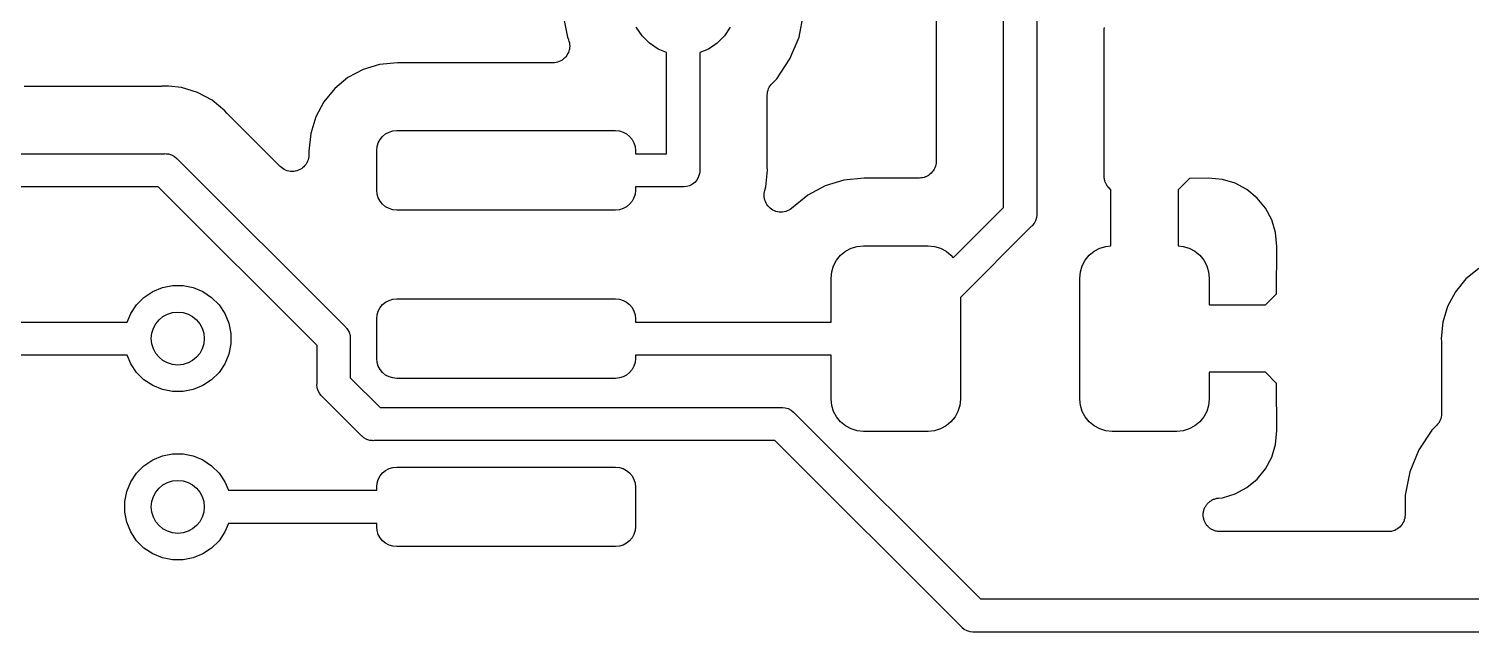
# Model space of a CAD drawing. Extents: x 4.65 to 8.46, y -5.31 to -3.29.
# Drawn here: x 5.3058 to 5.7339, y -4.0872 to -3.908 of the extents above; entities that cross this region are included whole.
import ezdxf

# ---------------------------------------------------------------- set-up
doc = ezdxf.new("R2010")
doc.units = 0
doc.header["$MEASUREMENT"] = 0
doc.layers.add('BLACK', color=7, linetype='CONTINUOUS')

msp = doc.modelspace()

# ---------------------------------------------------------------- linework, layer by layer
at = {"layer": 'BLACK', "linetype": 'CONTINUOUS'}
for p, q in [((5.57508, -3.85147), (5.57508, -3.94732)), ((5.59508, -3.96105), (5.59508, -3.85024)), ((5.60492, -3.85492), (5.60492, -3.96285)), ((5.46425, -3.90352), (5.46563, -3.91043)), ((5.53437, -3.91043), (5.53575, -3.90352)), ((5.48777, -3.91004), (5.48604, -3.90746)), ((5.51396, -3.90746), (5.51223, -3.91004)), ((5.62492, -3.90852), (5.62497, -3.90805)), ((5.62497, -3.90805), (5.62502, -3.90758)), ((5.46563, -3.91043), (5.46593, -3.91115)), ((5.46593, -3.91115), (5.46594, -3.91119)), ((5.46594, -3.91119), (5.46594, -3.91119)), ((5.46594, -3.91119), (5.46594, -3.9112)), ((5.46594, -3.9112), (5.46595, -3.91122)), ((5.46595, -3.91122), (5.46609, -3.91168)), ((5.46609, -3.91168), (5.46622, -3.91213)), ((5.46622, -3.91213), (5.46622, -3.91214)), ((5.46622, -3.91214), (5.46622, -3.91216)), ((5.46622, -3.91216), (5.46626, -3.91263)), ((5.48996, -3.91223), (5.48777, -3.91004)), ((5.49254, -3.91396), (5.48996, -3.91223)), ((5.51004, -3.91223), (5.50746, -3.91396)), ((5.51223, -3.91004), (5.51004, -3.91223)), ((5.53168, -3.91693), (5.53437, -3.91043)), ((5.62492, -3.90855), (5.62492, -3.90852)), ((5.62492, -3.90859), (5.62492, -3.90855)), ((5.62492, -3.90855), (5.62492, -3.90855)), ((5.62492, -3.90855), (5.62492, -3.90855)), ((5.62492, -3.9517), (5.62492, -3.90859)), ((5.46481, -3.91663), (5.46444, -3.91693)), ((5.46482, -3.91662), (5.46481, -3.91663)), ((5.46483, -3.91662), (5.46482, -3.91662)), ((5.46513, -3.91625), (5.46483, -3.91662)), ((5.46544, -3.91589), (5.46513, -3.91625)), ((5.46545, -3.91586), (5.46544, -3.91587)), ((5.46544, -3.91587), (5.46544, -3.91589)), ((5.46568, -3.91544), (5.46545, -3.91586)), ((5.46591, -3.91503), (5.46568, -3.91544)), ((5.46592, -3.91501), (5.46591, -3.91502)), ((5.46591, -3.91502), (5.46591, -3.91503)), ((5.46606, -3.91455), (5.46592, -3.91501)), ((5.4662, -3.9141), (5.46606, -3.91455)), ((5.46621, -3.91407), (5.4662, -3.91409)), ((5.4662, -3.91409), (5.4662, -3.9141)), ((5.46626, -3.9136), (5.46621, -3.91407)), ((5.46626, -3.91263), (5.46631, -3.9131)), ((5.46631, -3.91313), (5.46626, -3.9136)), ((5.46631, -3.9131), (5.46631, -3.91312)), ((5.46631, -3.91312), (5.46631, -3.91313)), ((5.49508, -3.91501), (5.49254, -3.91396)), ((5.49508, -3.94508), (5.49508, -3.91501)), ((5.50746, -3.91396), (5.50492, -3.91501)), ((5.50492, -3.91501), (5.50492, -3.94976)), ((5.40501, -3.92007), (5.40051, -3.92247)), ((5.40989, -3.91859), (5.40501, -3.92007)), ((5.41521, -3.91807), (5.40989, -3.91859)), ((5.46131, -3.91807), (5.41521, -3.91807)), ((5.46178, -3.91802), (5.46131, -3.91807)), ((5.46225, -3.91798), (5.46178, -3.91802)), ((5.46227, -3.91797), (5.46225, -3.91798)), ((5.46228, -3.91797), (5.46227, -3.91797)), ((5.46273, -3.91784), (5.46228, -3.91797)), ((5.46319, -3.9177), (5.46273, -3.91784)), ((5.4632, -3.91769), (5.46319, -3.9177)), ((5.46321, -3.91769), (5.4632, -3.91769)), ((5.46363, -3.91747), (5.46321, -3.91769)), ((5.46405, -3.91725), (5.46363, -3.91747)), ((5.46406, -3.91724), (5.46405, -3.91725)), ((5.46407, -3.91723), (5.46406, -3.91724)), ((5.46444, -3.91693), (5.46407, -3.91723)), ((5.52777, -3.92279), (5.53168, -3.91693)), ((5.34479, -3.92508), (5.30445, -3.92508)), ((5.345, -3.92506), (5.34479, -3.92508)), ((5.34521, -3.92506), (5.345, -3.92506)), ((5.34528, -3.92505), (5.34521, -3.92506)), ((5.34626, -3.92496), (5.34528, -3.92505)), ((5.34724, -3.92505), (5.34626, -3.92496)), ((5.35114, -3.92544), (5.34724, -3.92505)), ((5.34724, -3.92505), (5.34724, -3.92505)), ((5.40051, -3.92247), (5.39657, -3.92571)), ((5.52533, -3.92574), (5.52555, -3.92533)), ((5.52555, -3.92533), (5.52577, -3.92492)), ((5.52577, -3.92492), (5.52578, -3.9249)), ((5.52578, -3.9249), (5.5258, -3.92488)), ((5.5258, -3.92488), (5.52609, -3.92453)), ((5.52609, -3.92453), (5.52639, -3.92417)), ((5.52639, -3.92417), (5.52777, -3.92279)), ((5.35584, -3.92686), (5.35114, -3.92544)), ((5.36017, -3.92918), (5.35584, -3.92686)), ((5.36397, -3.93229), (5.36017, -3.92918)), ((5.39657, -3.92571), (5.39334, -3.92965)), ((5.52492, -3.92764), (5.52497, -3.92718)), ((5.52492, -3.92769), (5.52492, -3.92764)), ((5.52492, -3.92771), (5.52492, -3.92769)), ((5.52492, -3.92769), (5.52492, -3.92769)), ((5.52492, -3.92769), (5.52492, -3.92769)), ((5.52492, -3.94853), (5.52492, -3.92771)), ((5.52497, -3.92718), (5.52502, -3.92672)), ((5.52502, -3.92672), (5.52503, -3.92669)), ((5.52503, -3.92667), (5.52517, -3.92622)), ((5.52503, -3.92669), (5.52503, -3.92667)), ((5.52517, -3.92622), (5.52531, -3.92578)), ((5.52531, -3.92578), (5.52532, -3.92576)), ((5.52532, -3.92576), (5.52533, -3.92574)), ((5.36459, -3.93305), (5.36397, -3.93229)), ((5.36474, -3.9332), (5.36459, -3.93305)), ((5.36487, -3.93337), (5.36474, -3.9332)), ((5.36492, -3.93342), (5.36487, -3.93337)), ((5.3804, -3.9489), (5.36492, -3.93342)), ((5.39334, -3.92965), (5.39094, -3.93414)), ((5.39094, -3.93414), (5.38946, -3.93902)), ((5.41381, -3.9383), (5.41496, -3.93819)), ((5.41496, -3.93819), (5.47992, -3.93819)), ((5.47992, -3.93819), (5.48107, -3.9383)), ((5.38946, -3.93902), (5.38893, -3.94434)), ((5.40917, -3.94294), (5.4095, -3.94183)), ((5.4095, -3.94183), (5.41005, -3.94081)), ((5.41005, -3.94081), (5.41078, -3.93992)), ((5.41078, -3.93992), (5.41168, -3.93918)), ((5.41168, -3.93918), (5.4127, -3.93864)), ((5.4127, -3.93864), (5.41381, -3.9383)), ((5.48107, -3.9383), (5.48218, -3.93864)), ((5.48218, -3.93864), (5.4832, -3.93918)), ((5.4832, -3.93918), (5.4841, -3.93992)), ((5.4841, -3.93992), (5.48483, -3.94081)), ((5.48483, -3.94081), (5.48538, -3.94183)), ((5.48538, -3.94183), (5.48571, -3.94294)), ((5.29094, -3.94508), (5.34602, -3.94508)), ((5.34602, -3.94508), (5.34626, -3.94505)), ((5.34626, -3.94505), (5.3465, -3.94508)), ((5.3465, -3.94508), (5.3465, -3.94508)), ((5.3465, -3.94508), (5.34722, -3.94515)), ((5.34722, -3.94515), (5.34815, -3.94543)), ((5.34815, -3.94543), (5.34901, -3.94589)), ((5.34901, -3.94589), (5.34976, -3.9465)), ((5.34976, -3.9465), (5.34991, -3.94669)), ((5.34991, -3.94669), (5.39957, -3.99635)), ((5.38882, -3.9464), (5.38868, -3.94686)), ((5.38883, -3.94639), (5.38882, -3.9464)), ((5.38888, -3.94591), (5.38883, -3.94638)), ((5.38883, -3.94638), (5.38883, -3.94639)), ((5.38893, -3.94543), (5.38888, -3.94591)), ((5.38893, -3.94434), (5.38893, -3.94536)), ((5.38893, -3.94536), (5.38893, -3.94541)), ((5.38893, -3.94541), (5.38893, -3.94541)), ((5.38893, -3.94541), (5.38893, -3.94541)), ((5.38893, -3.94541), (5.38893, -3.94543)), ((5.40906, -3.94409), (5.40917, -3.94294)), ((5.40906, -3.95591), (5.40906, -3.94409)), ((5.48571, -3.94294), (5.48583, -3.94409)), ((5.48583, -3.94409), (5.48583, -3.94508)), ((5.48583, -3.94508), (5.49508, -3.94508)), ((5.38077, -3.9492), (5.3804, -3.9489)), ((5.38114, -3.9495), (5.38077, -3.9492)), ((5.38115, -3.94951), (5.38114, -3.9495)), ((5.38157, -3.94974), (5.38115, -3.94951)), ((5.38115, -3.94951), (5.38115, -3.94951)), ((5.382, -3.94997), (5.38157, -3.94974)), ((5.38201, -3.94997), (5.382, -3.94997)), ((5.38201, -3.94998), (5.38201, -3.94997)), ((5.38247, -3.95011), (5.38201, -3.94998)), ((5.38293, -3.95026), (5.38247, -3.95011)), ((5.38294, -3.95026), (5.38293, -3.95026)), ((5.38295, -3.95026), (5.38294, -3.95026)), ((5.38342, -3.95031), (5.38295, -3.95026)), ((5.3839, -3.95036), (5.38342, -3.95031)), ((5.38391, -3.95036), (5.3839, -3.95036)), ((5.38392, -3.95036), (5.38391, -3.95036)), ((5.38439, -3.95031), (5.38392, -3.95036)), ((5.38487, -3.95027), (5.38439, -3.95031)), ((5.38488, -3.95027), (5.38487, -3.95027)), ((5.38489, -3.95027), (5.38488, -3.95027)), ((5.38535, -3.95013), (5.38489, -3.95027)), ((5.38581, -3.95), (5.38535, -3.95013)), ((5.38582, -3.94999), (5.38581, -3.95)), ((5.38624, -3.94977), (5.38582, -3.94999)), ((5.38582, -3.94999), (5.38582, -3.94999)), ((5.38667, -3.94954), (5.38624, -3.94977)), ((5.38668, -3.94954), (5.38667, -3.94954)), ((5.38669, -3.94953), (5.38668, -3.94954)), ((5.38705, -3.94924), (5.38669, -3.94953)), ((5.38743, -3.94893), (5.38705, -3.94924)), ((5.38744, -3.94893), (5.38743, -3.94893)), ((5.38775, -3.94856), (5.38744, -3.94892)), ((5.38744, -3.94892), (5.38744, -3.94893)), ((5.38806, -3.94818), (5.38775, -3.94856)), ((5.38807, -3.94817), (5.38806, -3.94818)), ((5.38806, -3.94818), (5.38806, -3.94818)), ((5.3883, -3.94776), (5.38807, -3.94817)), ((5.38853, -3.94733), (5.3883, -3.94776)), ((5.38854, -3.94731), (5.38853, -3.94732)), ((5.38853, -3.94732), (5.38853, -3.94733)), ((5.38868, -3.94686), (5.38854, -3.94731)), ((5.50485, -3.95096), (5.50457, -3.95189)), ((5.5049, -3.95043), (5.50485, -3.95096)), ((5.50492, -3.95024), (5.5049, -3.95043)), ((5.50492, -3.94976), (5.50495, -3.95)), ((5.50495, -3.95), (5.50492, -3.95024)), ((5.50492, -3.95024), (5.50492, -3.95024)), ((5.52456, -3.95489), (5.52504, -3.95)), ((5.52494, -3.94874), (5.52492, -3.94853)), ((5.52494, -3.94895), (5.52494, -3.94874)), ((5.52495, -3.94902), (5.52494, -3.94895)), ((5.52504, -3.95), (5.52495, -3.94902)), ((5.57358, -3.95089), (5.57321, -3.95119)), ((5.57359, -3.95088), (5.57358, -3.95089)), ((5.5736, -3.95087), (5.57359, -3.95088)), ((5.5739, -3.9505), (5.5736, -3.95087)), ((5.5742, -3.95014), (5.5739, -3.9505)), ((5.57421, -3.95013), (5.5742, -3.95014)), ((5.57422, -3.95012), (5.57421, -3.95013)), ((5.57445, -3.9497), (5.57422, -3.95012)), ((5.57467, -3.94929), (5.57445, -3.9497)), ((5.57468, -3.94927), (5.57467, -3.94929)), ((5.57469, -3.94926), (5.57468, -3.94927)), ((5.57483, -3.94881), (5.57469, -3.94926)), ((5.57497, -3.94836), (5.57483, -3.94881)), ((5.57498, -3.94833), (5.57497, -3.94834)), ((5.57497, -3.94834), (5.57497, -3.94836)), ((5.57503, -3.94786), (5.57498, -3.94833)), ((5.57508, -3.94739), (5.57503, -3.94786)), ((5.57508, -3.94732), (5.57508, -3.94735)), ((5.57508, -3.94735), (5.57508, -3.94735)), ((5.57508, -3.94735), (5.57508, -3.94736)), ((5.57508, -3.94736), (5.57508, -3.94739)), ((5.34422, -3.95492), (5.29094, -3.95492)), ((5.39134, -4.00204), (5.34422, -3.95492)), ((5.49976, -3.95492), (5.48583, -3.95492)), ((5.48583, -3.95492), (5.48583, -3.95591)), ((5.5, -3.95495), (5.49976, -3.95492)), ((5.50024, -3.95492), (5.5, -3.95495)), ((5.50096, -3.95485), (5.50024, -3.95492)), ((5.50024, -3.95492), (5.50024, -3.95492)), ((5.50189, -3.95457), (5.50096, -3.95485)), ((5.50275, -3.95411), (5.50189, -3.95457)), ((5.5035, -3.9535), (5.50275, -3.95411)), ((5.50411, -3.95275), (5.5035, -3.9535)), ((5.50457, -3.95189), (5.50411, -3.95275)), ((5.52423, -3.95598), (5.52456, -3.95489)), ((5.54213, -3.9546), (5.537, -3.95735)), ((5.5477, -3.95291), (5.54213, -3.9546)), ((5.55374, -3.95232), (5.5477, -3.95291)), ((5.57008, -3.95232), (5.55374, -3.95232)), ((5.57055, -3.95227), (5.57008, -3.95232)), ((5.57102, -3.95223), (5.57055, -3.95227)), ((5.57103, -3.95223), (5.57102, -3.95223)), ((5.57105, -3.95222), (5.57103, -3.95223)), ((5.5715, -3.95209), (5.57105, -3.95222)), ((5.57195, -3.95196), (5.5715, -3.95209)), ((5.57197, -3.95195), (5.57195, -3.95196)), ((5.57198, -3.95194), (5.57197, -3.95195)), ((5.5724, -3.95172), (5.57198, -3.95194)), ((5.57282, -3.9515), (5.5724, -3.95172)), ((5.57283, -3.95149), (5.57282, -3.9515)), ((5.57285, -3.95148), (5.57283, -3.95149)), ((5.57321, -3.95119), (5.57285, -3.95148)), ((5.62497, -3.95216), (5.62492, -3.9517)), ((5.62501, -3.95262), (5.62497, -3.95216)), ((5.62501, -3.95265), (5.62501, -3.95262)), ((5.62502, -3.95267), (5.62501, -3.95265)), ((5.62515, -3.95311), (5.62502, -3.95267)), ((5.62528, -3.95356), (5.62515, -3.95311)), ((5.62529, -3.95358), (5.62528, -3.95356)), ((5.6253, -3.95361), (5.62529, -3.95358)), ((5.62552, -3.95402), (5.6253, -3.95361)), ((5.62573, -3.95443), (5.62552, -3.95402)), ((5.62574, -3.95445), (5.62573, -3.95443)), ((5.62576, -3.95447), (5.62574, -3.95445)), ((5.62605, -3.95483), (5.62576, -3.95447)), ((5.62634, -3.95519), (5.62605, -3.95483)), ((5.62637, -3.95523), (5.62634, -3.95519)), ((5.62639, -3.95524), (5.62637, -3.95523)), ((5.62637, -3.95523), (5.62637, -3.95523)), ((5.62637, -3.95523), (5.62637, -3.95523)), ((5.62691, -3.95576), (5.62639, -3.95524)), ((5.65026, -3.95241), (5.64691, -3.95576)), ((5.65589, -3.95232), (5.65026, -3.95241)), ((5.66002, -3.95273), (5.65589, -3.95232)), ((5.66379, -3.95387), (5.66002, -3.95273)), ((5.66727, -3.95573), (5.66379, -3.95387)), ((5.40917, -3.95706), (5.40906, -3.95591)), ((5.4095, -3.95817), (5.40917, -3.95706)), ((5.41005, -3.95919), (5.4095, -3.95817)), ((5.41078, -3.96008), (5.41005, -3.95919)), ((5.48483, -3.95919), (5.4841, -3.96008)), ((5.48538, -3.95817), (5.48483, -3.95919)), ((5.48571, -3.95706), (5.48538, -3.95817)), ((5.48583, -3.95591), (5.48571, -3.95706)), ((5.52403, -3.9579), (5.52404, -3.95741)), ((5.52404, -3.95791), (5.52403, -3.9579)), ((5.52404, -3.95693), (5.52414, -3.95644)), ((5.52404, -3.95694), (5.52404, -3.95693)), ((5.52404, -3.95693), (5.52404, -3.95693)), ((5.52404, -3.95741), (5.52404, -3.95694)), ((5.52413, -3.95839), (5.52404, -3.95791)), ((5.52404, -3.95791), (5.52404, -3.95791)), ((5.52422, -3.95886), (5.52413, -3.95839)), ((5.52414, -3.95644), (5.52423, -3.95598)), ((5.52422, -3.95887), (5.52422, -3.95886)), ((5.5244, -3.95931), (5.52422, -3.95887)), ((5.52422, -3.95887), (5.52422, -3.95887)), ((5.52459, -3.95976), (5.5244, -3.95931)), ((5.537, -3.95735), (5.53218, -3.9613)), ((5.62691, -3.97248), (5.62691, -3.95576)), ((5.64691, -3.95576), (5.64691, -3.97248)), ((5.67031, -3.95823), (5.66727, -3.95573)), ((5.67281, -3.96128), (5.67031, -3.95823)), ((5.41168, -3.96082), (5.41078, -3.96008)), ((5.4127, -3.96136), (5.41168, -3.96082)), ((5.41381, -3.9617), (5.4127, -3.96136)), ((5.41496, -3.96181), (5.41381, -3.9617)), ((5.47992, -3.96181), (5.41496, -3.96181)), ((5.48107, -3.9617), (5.47992, -3.96181)), ((5.48218, -3.96136), (5.48107, -3.9617)), ((5.4832, -3.96082), (5.48218, -3.96136)), ((5.4841, -3.96008), (5.4832, -3.96082)), ((5.52459, -3.95977), (5.52459, -3.95976)), ((5.5246, -3.95977), (5.52459, -3.95977)), ((5.52486, -3.96017), (5.5246, -3.95977)), ((5.52513, -3.96058), (5.52486, -3.96017)), ((5.52513, -3.96059), (5.52513, -3.96058)), ((5.52513, -3.96058), (5.52513, -3.96058)), ((5.52547, -3.96093), (5.52513, -3.96059)), ((5.52581, -3.96127), (5.52547, -3.96093)), ((5.52582, -3.96128), (5.52581, -3.96127)), ((5.52623, -3.96156), (5.52582, -3.96128)), ((5.52582, -3.96128), (5.52582, -3.96128)), ((5.52662, -3.96182), (5.52623, -3.96156)), ((5.52663, -3.96183), (5.52662, -3.96182)), ((5.52662, -3.96182), (5.52662, -3.96182)), ((5.52708, -3.96202), (5.52663, -3.96183)), ((5.52752, -3.9622), (5.52708, -3.96202)), ((5.52753, -3.96221), (5.52752, -3.9622)), ((5.52752, -3.9622), (5.52752, -3.9622)), ((5.528, -3.9623), (5.52753, -3.96221)), ((5.52847, -3.9624), (5.528, -3.9623)), ((5.52848, -3.9624), (5.52847, -3.9624)), ((5.52896, -3.96241), (5.52848, -3.9624)), ((5.52848, -3.9624), (5.52848, -3.9624)), ((5.52945, -3.96241), (5.52896, -3.96241)), ((5.52946, -3.96241), (5.52945, -3.96241)), ((5.52945, -3.96241), (5.52945, -3.96241)), ((5.52994, -3.96232), (5.52946, -3.96241)), ((5.53041, -3.96224), (5.52994, -3.96232)), ((5.53042, -3.96223), (5.53041, -3.96223)), ((5.53041, -3.96223), (5.53041, -3.96224)), ((5.53087, -3.96205), (5.53042, -3.96223)), ((5.53131, -3.96187), (5.53087, -3.96205)), ((5.53132, -3.96187), (5.53131, -3.96187)), ((5.53172, -3.96161), (5.53132, -3.96187)), ((5.53132, -3.96187), (5.53132, -3.96187)), ((5.53213, -3.96134), (5.53172, -3.96161)), ((5.53214, -3.96133), (5.53213, -3.96134)), ((5.53218, -3.9613), (5.53214, -3.96133)), ((5.53214, -3.96133), (5.53214, -3.96133)), ((5.53214, -3.96133), (5.53214, -3.96133)), ((5.58011, -3.97602), (5.59508, -3.96105)), ((5.60492, -3.96333), (5.60485, -3.96406)), ((5.60492, -3.96285), (5.60494, -3.96309)), ((5.60494, -3.96309), (5.60492, -3.96333)), ((5.60492, -3.96333), (5.60492, -3.96333)), ((5.67467, -3.96475), (5.67281, -3.96128)), ((5.60331, -3.96674), (5.58228, -3.98777)), ((5.6035, -3.96659), (5.60331, -3.96674)), ((5.60365, -3.9664), (5.6035, -3.96659)), ((5.60411, -3.96584), (5.60365, -3.9664)), ((5.60365, -3.9664), (5.60365, -3.9664)), ((5.60412, -3.96582), (5.60411, -3.96584)), ((5.60457, -3.96498), (5.60412, -3.96582)), ((5.60485, -3.96406), (5.60457, -3.96498)), ((5.67581, -3.96852), (5.67467, -3.96475)), ((5.55162, -3.97263), (5.55349, -3.97244)), ((5.55349, -3.97244), (5.57269, -3.97244)), ((5.57269, -3.97244), (5.57456, -3.97263)), ((5.67622, -3.97267), (5.67581, -3.96852)), ((5.54463, -3.97836), (5.54551, -3.97671)), ((5.54551, -3.97671), (5.54671, -3.97525)), ((5.54671, -3.97525), (5.54816, -3.97406)), ((5.54816, -3.97406), (5.54982, -3.97317)), ((5.54982, -3.97317), (5.55162, -3.97263)), ((5.57456, -3.97263), (5.57636, -3.97317)), ((5.57636, -3.97317), (5.57802, -3.97406)), ((5.57802, -3.97406), (5.57947, -3.97525)), ((5.57947, -3.97525), (5.58011, -3.97602)), ((5.61845, -3.97836), (5.61933, -3.97671)), ((5.61933, -3.97671), (5.62053, -3.97525)), ((5.62053, -3.97525), (5.62198, -3.97406)), ((5.62198, -3.97406), (5.62364, -3.97317)), ((5.62364, -3.97317), (5.62544, -3.97263)), ((5.62544, -3.97263), (5.62691, -3.97248)), ((5.64691, -3.97248), (5.64838, -3.97263)), ((5.64838, -3.97263), (5.65018, -3.97317)), ((5.65018, -3.97317), (5.65184, -3.97406)), ((5.65184, -3.97406), (5.65329, -3.97525)), ((5.65329, -3.97525), (5.65449, -3.97671)), ((5.65449, -3.97671), (5.65537, -3.97836)), ((5.67612, -3.98666), (5.67622, -3.97267)), ((5.5439, -3.98204), (5.54408, -3.98017)), ((5.54408, -3.98017), (5.54463, -3.97836)), ((5.61772, -3.98204), (5.6179, -3.98017)), ((5.6179, -3.98017), (5.61845, -3.97836)), ((5.65537, -3.97836), (5.65592, -3.98017)), ((5.65592, -3.98017), (5.6561, -3.98204)), ((5.73609, -3.97918), (5.73229, -3.98229)), ((5.34254, -3.98604), (5.34541, -3.98486)), ((5.34541, -3.98486), (5.34845, -3.98425)), ((5.34845, -3.98425), (5.35155, -3.98425)), ((5.35155, -3.98425), (5.35459, -3.98486)), ((5.35459, -3.98486), (5.35746, -3.98604)), ((5.5439, -3.99508), (5.5439, -3.98204)), ((5.61772, -4.01796), (5.61772, -3.98204)), ((5.6561, -3.98204), (5.6561, -3.99)), ((5.73229, -3.98229), (5.72918, -3.98609)), ((5.33777, -3.98996), (5.33996, -3.98777)), ((5.33996, -3.98777), (5.34254, -3.98604)), ((5.35746, -3.98604), (5.36004, -3.98777)), ((5.36004, -3.98777), (5.36223, -3.98996)), ((5.41078, -3.98992), (5.41168, -3.98918)), ((5.41168, -3.98918), (5.4127, -3.98864)), ((5.4127, -3.98864), (5.41381, -3.9883)), ((5.41381, -3.9883), (5.41496, -3.98819)), ((5.41496, -3.98819), (5.47992, -3.98819)), ((5.47992, -3.98819), (5.48107, -3.9883)), ((5.48107, -3.9883), (5.48218, -3.98864)), ((5.48218, -3.98864), (5.4832, -3.98918)), ((5.4832, -3.98918), (5.4841, -3.98992)), ((5.58228, -3.98777), (5.58228, -4.01796)), ((5.67278, -3.99), (5.67612, -3.98666)), ((5.72918, -3.98609), (5.72686, -3.99042)), ((5.33499, -3.99508), (5.33604, -3.99254)), ((5.33604, -3.99254), (5.33777, -3.98996)), ((5.36223, -3.98996), (5.36396, -3.99254)), ((5.36396, -3.99254), (5.36514, -3.99541)), ((5.40906, -3.99409), (5.40917, -3.99294)), ((5.40917, -3.99294), (5.4095, -3.99183)), ((5.4095, -3.99183), (5.41005, -3.99081)), ((5.41005, -3.99081), (5.41078, -3.98992)), ((5.4841, -3.98992), (5.48483, -3.99081)), ((5.48483, -3.99081), (5.48538, -3.99183)), ((5.48538, -3.99183), (5.48571, -3.99294)), ((5.48571, -3.99294), (5.48583, -3.99409)), ((5.6561, -3.99), (5.67278, -3.99)), ((5.72686, -3.99042), (5.72544, -3.99511)), ((5.29094, -3.99508), (5.33499, -3.99508)), ((5.36514, -3.99541), (5.36575, -3.99845)), ((5.39957, -3.99635), (5.39976, -3.9965)), ((5.39976, -3.9965), (5.39991, -3.99669)), ((5.39991, -3.99669), (5.39991, -3.99669)), ((5.39991, -3.99669), (5.40016, -3.99699)), ((5.40016, -3.99699), (5.40037, -3.99725)), ((5.40037, -3.99725), (5.40083, -3.99811)), ((5.40083, -3.99811), (5.40111, -3.99904)), ((5.40906, -4.00591), (5.40906, -3.99409)), ((5.48583, -3.99409), (5.48583, -3.99508)), ((5.48583, -3.99508), (5.5439, -3.99508)), ((5.72544, -3.99511), (5.72496, -4)), ((5.36575, -4.00155), (5.36514, -4.00459)), ((5.36575, -3.99845), (5.36575, -4.00155)), ((5.39134, -4.01341), (5.39134, -4.00204)), ((5.40111, -3.99904), (5.40118, -3.99976)), ((5.40118, -3.99976), (5.40118, -3.99976)), ((5.40118, -3.99976), (5.4012, -4)), ((5.4012, -4), (5.40118, -4.00024)), ((5.40118, -4.00024), (5.40118, -4.01161)), ((5.72496, -4), (5.72505, -4.00098)), ((5.72505, -4.00098), (5.72506, -4.00105)), ((5.72506, -4.00105), (5.72506, -4.00126)), ((5.72506, -4.00126), (5.72508, -4.00147)), ((5.72508, -4.00147), (5.72508, -4.02229)), ((5.33499, -4.00492), (5.29094, -4.00492)), ((5.33604, -4.00746), (5.33499, -4.00492)), ((5.36514, -4.00459), (5.36396, -4.00746)), ((5.40917, -4.00706), (5.40906, -4.00591)), ((5.48583, -4.00591), (5.48571, -4.00706)), ((5.5439, -4.00492), (5.48583, -4.00492)), ((5.48583, -4.00492), (5.48583, -4.00591)), ((5.5439, -4.01796), (5.5439, -4.00492)), ((5.33777, -4.01004), (5.33604, -4.00746)), ((5.33996, -4.01223), (5.33777, -4.01004)), ((5.36223, -4.01004), (5.36004, -4.01223)), ((5.36396, -4.00746), (5.36223, -4.01004)), ((5.4095, -4.00817), (5.40917, -4.00706)), ((5.41005, -4.00919), (5.4095, -4.00817)), ((5.41078, -4.01008), (5.41005, -4.00919)), ((5.41168, -4.01082), (5.41078, -4.01008)), ((5.4127, -4.01136), (5.41168, -4.01082)), ((5.4832, -4.01082), (5.48218, -4.01136)), ((5.4841, -4.01008), (5.4832, -4.01082)), ((5.48483, -4.00919), (5.4841, -4.01008)), ((5.48538, -4.00817), (5.48483, -4.00919)), ((5.48571, -4.00706), (5.48538, -4.00817)), ((5.67278, -4.01), (5.6561, -4.01)), ((5.6561, -4.01), (5.6561, -4.01796)), ((5.67612, -4.01334), (5.67278, -4.01)), ((5.34254, -4.01396), (5.33996, -4.01223)), ((5.34541, -4.01514), (5.34254, -4.01396)), ((5.34845, -4.01575), (5.34541, -4.01514)), ((5.35459, -4.01514), (5.35155, -4.01575)), ((5.35746, -4.01396), (5.35459, -4.01514)), ((5.36004, -4.01223), (5.35746, -4.01396)), ((5.39131, -4.01365), (5.39134, -4.01341)), ((5.39141, -4.01462), (5.39131, -4.01365)), ((5.39169, -4.01554), (5.39141, -4.01462)), ((5.40118, -4.01161), (5.41004, -4.02047)), ((5.41381, -4.0117), (5.4127, -4.01136)), ((5.41496, -4.01181), (5.41381, -4.0117)), ((5.47992, -4.01181), (5.41496, -4.01181)), ((5.48107, -4.0117), (5.47992, -4.01181)), ((5.48218, -4.01136), (5.48107, -4.0117)), ((5.67622, -4.02733), (5.67612, -4.01334)), ((5.35155, -4.01575), (5.34845, -4.01575)), ((5.39215, -4.0164), (5.39169, -4.01554)), ((5.39255, -4.01689), (5.39215, -4.0164)), ((5.39276, -4.01715), (5.39255, -4.01689)), ((5.39295, -4.0173), (5.39276, -4.01715)), ((5.40435, -4.0287), (5.39295, -4.0173)), ((5.54408, -4.01983), (5.5439, -4.01796)), ((5.58228, -4.01796), (5.5821, -4.01983)), ((5.6179, -4.01983), (5.61772, -4.01796)), ((5.6561, -4.01796), (5.65592, -4.01983)), ((5.41004, -4.02047), (5.52902, -4.02047)), ((5.52902, -4.02047), (5.52926, -4.02045)), ((5.52926, -4.02045), (5.5295, -4.02047)), ((5.5295, -4.02047), (5.5295, -4.02047)), ((5.5295, -4.02047), (5.53022, -4.02054)), ((5.53022, -4.02054), (5.53115, -4.02082)), ((5.53115, -4.02082), (5.532, -4.02128)), ((5.532, -4.02128), (5.53275, -4.0219)), ((5.53275, -4.0219), (5.53291, -4.02208)), ((5.53291, -4.02208), (5.58819, -4.07736)), ((5.54463, -4.02163), (5.54408, -4.01983)), ((5.54551, -4.02329), (5.54463, -4.02163)), ((5.54671, -4.02475), (5.54551, -4.02329)), ((5.58067, -4.02329), (5.57947, -4.02475)), ((5.58155, -4.02163), (5.58067, -4.02329)), ((5.5821, -4.01983), (5.58155, -4.02163)), ((5.61845, -4.02163), (5.6179, -4.01983)), ((5.61933, -4.02329), (5.61845, -4.02163)), ((5.62053, -4.02475), (5.61933, -4.02329)), ((5.65449, -4.02329), (5.65329, -4.02475)), ((5.65537, -4.02163), (5.65449, -4.02329)), ((5.65592, -4.01983), (5.65537, -4.02163)), ((5.72483, -4.02378), (5.72469, -4.02422)), ((5.72497, -4.02333), (5.72483, -4.02378)), ((5.72498, -4.02328), (5.72497, -4.02331)), ((5.72497, -4.02331), (5.72497, -4.02333)), ((5.72503, -4.02283), (5.72498, -4.02328)), ((5.72508, -4.02236), (5.72503, -4.02283)), ((5.72508, -4.02229), (5.72508, -4.02231)), ((5.72508, -4.02231), (5.72508, -4.02231)), ((5.72508, -4.02231), (5.72508, -4.02231)), ((5.72508, -4.02231), (5.72508, -4.02236)), ((5.54816, -4.02594), (5.54671, -4.02475)), ((5.54982, -4.02683), (5.54816, -4.02594)), ((5.55162, -4.02737), (5.54982, -4.02683)), ((5.55349, -4.02756), (5.55162, -4.02737)), ((5.57269, -4.02756), (5.55349, -4.02756)), ((5.57456, -4.02737), (5.57269, -4.02756)), ((5.57636, -4.02683), (5.57456, -4.02737)), ((5.57802, -4.02594), (5.57636, -4.02683)), ((5.57947, -4.02475), (5.57802, -4.02594)), ((5.62198, -4.02594), (5.62053, -4.02475)), ((5.62364, -4.02683), (5.62198, -4.02594)), ((5.62544, -4.02737), (5.62364, -4.02683)), ((5.62731, -4.02756), (5.62544, -4.02737)), ((5.64651, -4.02756), (5.62731, -4.02756)), ((5.64838, -4.02737), (5.64651, -4.02756)), ((5.65018, -4.02683), (5.64838, -4.02737)), ((5.65184, -4.02594), (5.65018, -4.02683)), ((5.65329, -4.02475), (5.65184, -4.02594)), ((5.67581, -4.03148), (5.67622, -4.02733)), ((5.72223, -4.02721), (5.71832, -4.03307)), ((5.72361, -4.02583), (5.72223, -4.02721)), ((5.72391, -4.02547), (5.72361, -4.02583)), ((5.7242, -4.02512), (5.72391, -4.02547)), ((5.72422, -4.0251), (5.7242, -4.02512)), ((5.72423, -4.02508), (5.72422, -4.0251)), ((5.72445, -4.02467), (5.72423, -4.02508)), ((5.72467, -4.02426), (5.72445, -4.02467)), ((5.72468, -4.02424), (5.72467, -4.02426)), ((5.72469, -4.02422), (5.72468, -4.02424)), ((5.4045, -4.02889), (5.40435, -4.0287)), ((5.40469, -4.02904), (5.4045, -4.02889)), ((5.40525, -4.0295), (5.40469, -4.02904)), ((5.40595, -4.02988), (5.40525, -4.0295)), ((5.40611, -4.02996), (5.40595, -4.02988)), ((5.40704, -4.03024), (5.40611, -4.02996)), ((5.40776, -4.03031), (5.40704, -4.03024)), ((5.408, -4.03034), (5.40776, -4.03031)), ((5.40776, -4.03031), (5.40776, -4.03031)), ((5.40824, -4.03031), (5.408, -4.03034)), ((5.52722, -4.03031), (5.40824, -4.03031)), ((5.5825, -4.08559), (5.52722, -4.03031)), ((5.67467, -4.03525), (5.67581, -4.03148)), ((5.33996, -4.03777), (5.34254, -4.03604)), ((5.34254, -4.03604), (5.34541, -4.03486)), ((5.34541, -4.03486), (5.34845, -4.03425)), ((5.34845, -4.03425), (5.35155, -4.03425)), ((5.35155, -4.03425), (5.35459, -4.03486)), ((5.35459, -4.03486), (5.35746, -4.03604)), ((5.35746, -4.03604), (5.36004, -4.03777)), ((5.67281, -4.03872), (5.67467, -4.03525)), ((5.71832, -4.03307), (5.71563, -4.03957)), ((5.33604, -4.04254), (5.33777, -4.03996)), ((5.33777, -4.03996), (5.33996, -4.03777)), ((5.36004, -4.03777), (5.36223, -4.03996)), ((5.36223, -4.03996), (5.36396, -4.04254)), ((5.4095, -4.04183), (5.41005, -4.04081)), ((5.41005, -4.04081), (5.41078, -4.03992)), ((5.41078, -4.03992), (5.41168, -4.03918)), ((5.41168, -4.03918), (5.4127, -4.03864)), ((5.4127, -4.03864), (5.41381, -4.0383)), ((5.41381, -4.0383), (5.41496, -4.03819)), ((5.41496, -4.03819), (5.47992, -4.03819)), ((5.47992, -4.03819), (5.48107, -4.0383)), ((5.48107, -4.0383), (5.48218, -4.03864)), ((5.48218, -4.03864), (5.4832, -4.03918)), ((5.4832, -4.03918), (5.4841, -4.03992)), ((5.4841, -4.03992), (5.48483, -4.04081)), ((5.48483, -4.04081), (5.48538, -4.04183)), ((5.67031, -4.04177), (5.67281, -4.03872)), ((5.71563, -4.03957), (5.71425, -4.04648)), ((5.33486, -4.04541), (5.33604, -4.04254)), ((5.36396, -4.04254), (5.36501, -4.04508)), ((5.36501, -4.04508), (5.40906, -4.04508)), ((5.40906, -4.04409), (5.40917, -4.04294)), ((5.40906, -4.04508), (5.40906, -4.04409)), ((5.40917, -4.04294), (5.4095, -4.04183)), ((5.48538, -4.04183), (5.48571, -4.04294)), ((5.48571, -4.04294), (5.48583, -4.04409)), ((5.48583, -4.04409), (5.48583, -4.05591)), ((5.66379, -4.04613), (5.66727, -4.04427)), ((5.66727, -4.04427), (5.67031, -4.04177)), ((5.33425, -4.04845), (5.33486, -4.04541)), ((5.33425, -4.05155), (5.33425, -4.04845)), ((5.65519, -4.04957), (5.65534, -4.04938)), ((5.65534, -4.04938), (5.65548, -4.04918)), ((5.65548, -4.04918), (5.65565, -4.049)), ((5.65565, -4.049), (5.65581, -4.04881)), ((5.65581, -4.04881), (5.656, -4.04866)), ((5.656, -4.04866), (5.65617, -4.04849)), ((5.65617, -4.04849), (5.65638, -4.04835)), ((5.65638, -4.04835), (5.65657, -4.0482)), ((5.65657, -4.0482), (5.65678, -4.04808)), ((5.65678, -4.04808), (5.65698, -4.04795)), ((5.65698, -4.04795), (5.65721, -4.04785)), ((5.65721, -4.04785), (5.65743, -4.04774)), ((5.65743, -4.04774), (5.65766, -4.04767)), ((5.65766, -4.04767), (5.65789, -4.04758)), ((5.65789, -4.04758), (5.65813, -4.04753)), ((5.65813, -4.04753), (5.65836, -4.04746)), ((5.65836, -4.04746), (5.6586, -4.04743)), ((5.6586, -4.04743), (5.65884, -4.04739)), ((5.65884, -4.04739), (5.66002, -4.04727)), ((5.66002, -4.04727), (5.66379, -4.04613)), ((5.71425, -4.04648), (5.71425, -4.05236)), ((5.33486, -4.05459), (5.33425, -4.05155)), ((5.65433, -4.05233), (5.65436, -4.05208)), ((5.65436, -4.05257), (5.65433, -4.05233)), ((5.65435, -4.05282), (5.65436, -4.05257)), ((5.6544, -4.05306), (5.65435, -4.05282)), ((5.65436, -4.05184), (5.65441, -4.0516)), ((5.65436, -4.05208), (5.65436, -4.05184)), ((5.65442, -4.0533), (5.6544, -4.05306)), ((5.65441, -4.0516), (5.65444, -4.05136)), ((5.65449, -4.05353), (5.65442, -4.0533)), ((5.65444, -4.05136), (5.65451, -4.05112)), ((5.65454, -4.05378), (5.65449, -4.05353)), ((5.65451, -4.05112), (5.65456, -4.05089)), ((5.65456, -4.05089), (5.65465, -4.05066)), ((5.65465, -4.05066), (5.65472, -4.05042)), ((5.65472, -4.05042), (5.65484, -4.05021)), ((5.65484, -4.05021), (5.65493, -4.04999)), ((5.65493, -4.04999), (5.65507, -4.04978)), ((5.65507, -4.04978), (5.65519, -4.04957)), ((5.71414, -4.0534), (5.714, -4.05385)), ((5.71415, -4.05337), (5.71414, -4.05338)), ((5.71414, -4.05338), (5.71414, -4.0534)), ((5.7142, -4.0529), (5.71415, -4.05337)), ((5.71425, -4.05243), (5.7142, -4.0529)), ((5.71425, -4.05236), (5.71425, -4.0524)), ((5.71425, -4.0524), (5.71425, -4.0524)), ((5.71425, -4.0524), (5.71425, -4.0524)), ((5.71425, -4.0524), (5.71425, -4.05243)), ((5.33604, -4.05746), (5.33486, -4.05459)), ((5.33777, -4.06004), (5.33604, -4.05746)), ((5.36396, -4.05746), (5.36223, -4.06004)), ((5.36501, -4.05492), (5.36396, -4.05746)), ((5.40906, -4.05492), (5.36501, -4.05492)), ((5.40906, -4.05591), (5.40906, -4.05492)), ((5.40917, -4.05706), (5.40906, -4.05591)), ((5.4095, -4.05817), (5.40917, -4.05706)), ((5.48571, -4.05706), (5.48538, -4.05817)), ((5.48583, -4.05591), (5.48571, -4.05706)), ((5.65463, -4.054), (5.65454, -4.05378)), ((5.6547, -4.05423), (5.65463, -4.054)), ((5.65481, -4.05445), (5.6547, -4.05423)), ((5.6549, -4.05468), (5.65481, -4.05445)), ((5.65504, -4.05488), (5.6549, -4.05468)), ((5.65515, -4.0551), (5.65504, -4.05488)), ((5.6553, -4.05529), (5.65515, -4.0551)), ((5.65544, -4.0555), (5.6553, -4.05529)), ((5.65561, -4.05567), (5.65544, -4.0555)), ((5.65576, -4.05586), (5.65561, -4.05567)), ((5.65595, -4.05602), (5.65576, -4.05586)), ((5.65612, -4.05619), (5.65595, -4.05602)), ((5.65632, -4.05633), (5.65612, -4.05619)), ((5.65651, -4.05649), (5.65632, -4.05633)), ((5.65672, -4.05661), (5.65651, -4.05649)), ((5.65693, -4.05674), (5.65672, -4.05661)), ((5.65715, -4.05684), (5.65693, -4.05674)), ((5.65736, -4.05696), (5.65715, -4.05684)), ((5.6576, -4.05703), (5.65736, -4.05696)), ((5.65782, -4.05713), (5.6576, -4.05703)), ((5.65806, -4.05718), (5.65782, -4.05713)), ((5.65829, -4.05725), (5.65806, -4.05718)), ((5.65854, -4.05728), (5.65829, -4.05725)), ((5.65878, -4.05733), (5.65854, -4.05728)), ((5.65902, -4.05733), (5.65878, -4.05733)), ((5.65926, -4.05736), (5.65902, -4.05733)), ((5.65933, -4.05736), (5.65926, -4.05736)), ((5.70925, -4.05736), (5.65933, -4.05736)), ((5.70972, -4.05732), (5.70925, -4.05736)), ((5.71019, -4.05727), (5.70972, -4.05732)), ((5.71021, -4.05727), (5.71019, -4.05727)), ((5.71022, -4.05727), (5.71021, -4.05727)), ((5.71067, -4.05713), (5.71022, -4.05727)), ((5.71113, -4.057), (5.71067, -4.05713)), ((5.71114, -4.05699), (5.71113, -4.057)), ((5.71116, -4.05698), (5.71114, -4.05699)), ((5.71157, -4.05676), (5.71116, -4.05698)), ((5.71199, -4.05655), (5.71157, -4.05676)), ((5.712, -4.05653), (5.71199, -4.05655)), ((5.71202, -4.05653), (5.712, -4.05653)), ((5.71238, -4.05623), (5.71202, -4.05653)), ((5.71275, -4.05593), (5.71238, -4.05623)), ((5.71276, -4.05592), (5.71275, -4.05593)), ((5.71278, -4.05591), (5.71276, -4.05592)), ((5.71308, -4.05555), (5.71278, -4.05591)), ((5.71338, -4.05519), (5.71308, -4.05555)), ((5.71339, -4.05517), (5.71338, -4.05519)), ((5.7134, -4.05516), (5.71339, -4.05517)), ((5.71362, -4.05474), (5.7134, -4.05516)), ((5.71385, -4.05433), (5.71362, -4.05474)), ((5.71386, -4.0543), (5.71385, -4.05431)), ((5.71385, -4.05431), (5.71385, -4.05433)), ((5.714, -4.05385), (5.71386, -4.0543)), ((5.33996, -4.06223), (5.33777, -4.06004)), ((5.34254, -4.06396), (5.33996, -4.06223)), ((5.36004, -4.06223), (5.35746, -4.06396)), ((5.36223, -4.06004), (5.36004, -4.06223)), ((5.41005, -4.05919), (5.4095, -4.05817)), ((5.41078, -4.06008), (5.41005, -4.05919)), ((5.41168, -4.06082), (5.41078, -4.06008)), ((5.4127, -4.06136), (5.41168, -4.06082)), ((5.41381, -4.0617), (5.4127, -4.06136)), ((5.41496, -4.06181), (5.41381, -4.0617)), ((5.47992, -4.06181), (5.41496, -4.06181)), ((5.48107, -4.0617), (5.47992, -4.06181)), ((5.48218, -4.06136), (5.48107, -4.0617)), ((5.4832, -4.06082), (5.48218, -4.06136)), ((5.4841, -4.06008), (5.4832, -4.06082)), ((5.48483, -4.05919), (5.4841, -4.06008)), ((5.48538, -4.05817), (5.48483, -4.05919)), ((5.34541, -4.06514), (5.34254, -4.06396)), ((5.34845, -4.06575), (5.34541, -4.06514)), ((5.35155, -4.06575), (5.34845, -4.06575)), ((5.35459, -4.06514), (5.35155, -4.06575)), ((5.35746, -4.06396), (5.35459, -4.06514)), ((5.58819, -4.07736), (5.8034, -4.07736)), ((5.58265, -4.08578), (5.5825, -4.08559)), ((5.58284, -4.08593), (5.58265, -4.08578)), ((5.5834, -4.08639), (5.58284, -4.08593)), ((5.58284, -4.08593), (5.58284, -4.08593)), ((5.58425, -4.08685), (5.5834, -4.08639)), ((5.58518, -4.08713), (5.58425, -4.08685)), ((5.58591, -4.0872), (5.58518, -4.08713)), ((5.58615, -4.08723), (5.58591, -4.0872)), ((5.58591, -4.0872), (5.58591, -4.0872)), ((5.58639, -4.0872), (5.58615, -4.08723)), ((5.8052, -4.0872), (5.58639, -4.0872))]:
    msp.add_line(p, q, dxfattribs=at)
at = {"layer": 'BLACK'}
for centre in [(5.35, -4), (5.35, -4.05)]:
    msp.add_circle(centre, 0.00787, dxfattribs=at)

doc.saveas('drawing.dxf')
